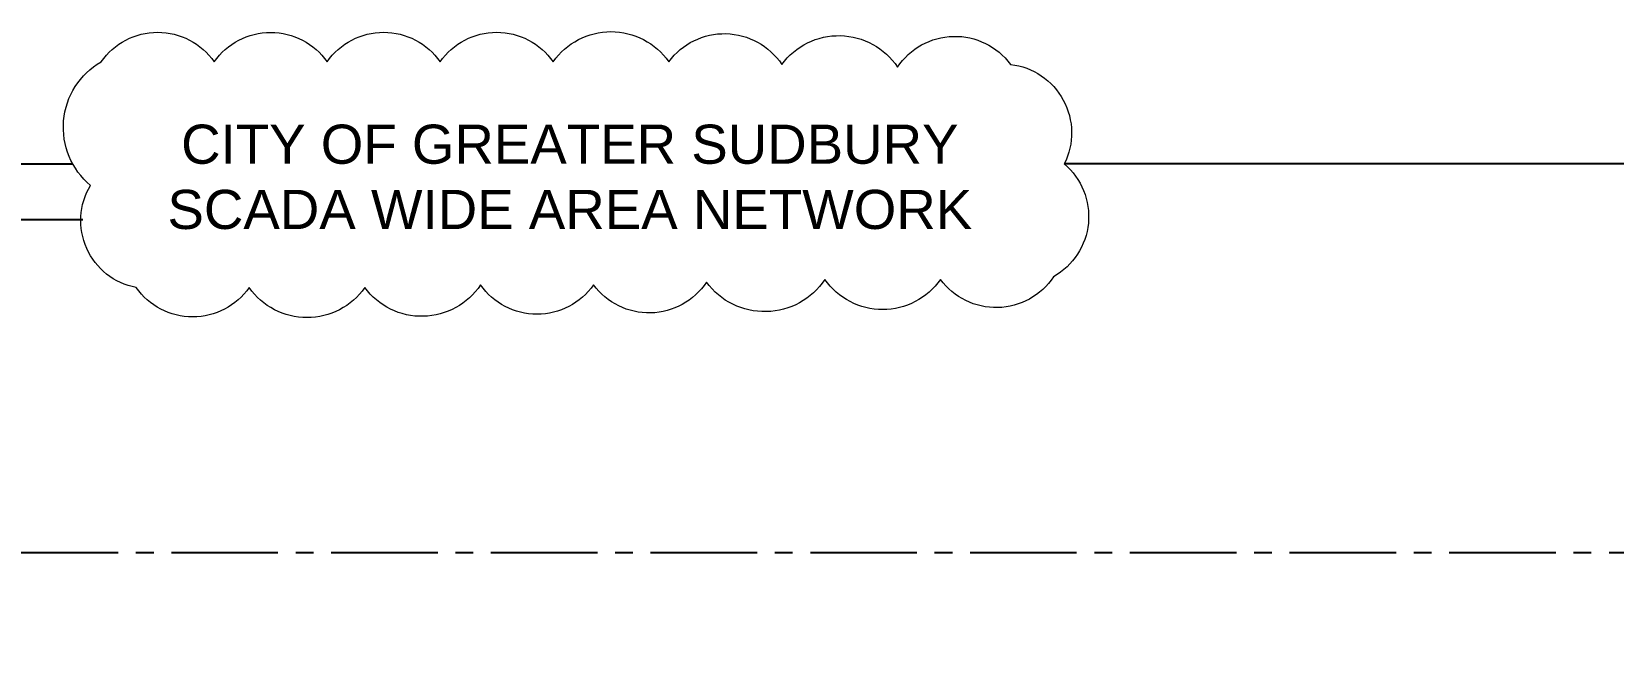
# Paper-space layout 'Sample Network Drawing - A1 Sheet' of a CAD drawing. Extents: x 49 to 806, y 22 to 564.
# Drawn here: x 395.4 to 536.9, y 507.4 to 564.3 of the extents above; entities that cross this region are included whole.
import ezdxf

# ---------------------------------------------------------------- set-up
doc = ezdxf.new("R2010")
doc.units = 0
doc.linetypes.add('CENTER2', pattern=[28.575, 19.05, -3.175, 3.175, -3.175])
for name, color, linetype, lineweight in [('G-ANNO-SYMB', 1, 'Continuous', 13), ('N-ANNO-TEXT-SUBT', 4, 'Continuous', 35), ('N-ETH-FBR_EXST', 252, 'SOFTWARE', 25), ('N-MISC', 3, 'CENTER2', 25)]:
    doc.layers.add(name, color=color, linetype=linetype, lineweight=lineweight)
doc.styles.add('_CGS_2-5_NOTES', font='arial.ttf', dxfattribs={"height": 2.5})
doc.styles.get("Standard").update_dxf_attribs({"font": 'arial.ttf'})
doc.linetypes.add('SOFTWARE', pattern='A,8.5,1.75,["o",Standard,S=2.5,R=0,X=0,Y=-0.7969],-1.5485', length=11.7985)

psp = doc.layouts.new('Sample Network Drawing - A1 Sheet')

# ---------------------------------------------------------------- linework, layer by layer
at = {"layer": 'G-ANNO-SYMB'}
psp.add_lwpolyline([(401.64, 561.57, -0.520567), (411.75, 561.57, -0.520567), (411.75, 561.57, -0.520567), (421.85, 561.57, -0.520567), (421.85, 561.57, -0.520567), (431.96, 561.57, -0.520567), (431.96, 561.57, -0.520567), (442.07, 561.57, -0.520567), (442.07, 561.57, -0.520567), (452.41, 561.57, -0.520567), (452.41, 561.57, -0.520567), (462.52, 561.33, -0.520567), (462.52, 561.33, -0.520567), (472.87, 561.09, -0.520567), (472.87, 561.09, -0.520567), (482.98, 561.33, -0.520567), (482.98, 561.33, -0.520567), (487.79, 552.43, -0.520567), (487.79, 552.43, -0.520567), (486.83, 542.33, -0.520567), (486.83, 542.33, -0.520567), (476.72, 542.09, -0.520567), (476.72, 542.09, -0.520567), (466.37, 542.09, -0.520567), (466.37, 542.09, -0.520567), (455.78, 541.85, -0.520567), (455.78, 541.85, -0.520567), (445.68, 541.61, -0.520567), (445.68, 541.61, -0.520567), (435.57, 541.61, -0.520567), (435.57, 541.61, -0.520567), (425.22, 541.37, -0.520567), (425.22, 541.37, -0.520567), (414.88, 541.37, -0.520567), (414.88, 541.37, -0.520567), (404.77, 541.37, -0.520567), (404.77, 541.37, -0.520567), (400.68, 550.51, -0.520567), (400.68, 550.51, -0.520567)], format="xyb", close=True, dxfattribs=at)
at = {"layer": 'N-ETH-FBR_EXST'}
for p, q in [((131.26, 552.45), (399.09, 552.45)), ((750.82, 552.45), (487.8, 552.45)), ((235.64, 547.45), (399.99, 547.45))]:
    psp.add_line(p, q, dxfattribs=at)
at = {"layer": 'N-MISC', "ltscale": 0.5}
psp.add_lwpolyline([(222.19, 517.68), (683.97, 517.68), (683.97, 84.68), (222.19, 84.68)], close=True, dxfattribs=at)

# ---------------------------------------------------------------- texts
at = {"layer": 'N-ANNO-TEXT-SUBT', "insert": (443.56, 546.56), "char_height": 3.5, "width": 204.3909, "attachment_point": 8, "style": '_CGS_2-5_NOTES'}
psp.add_mtext('CITY OF GREATER SUDBURY{\\L\\P}SCADA WIDE AREA NETWORK', dxfattribs=at)

doc.saveas('drawing.dxf')
